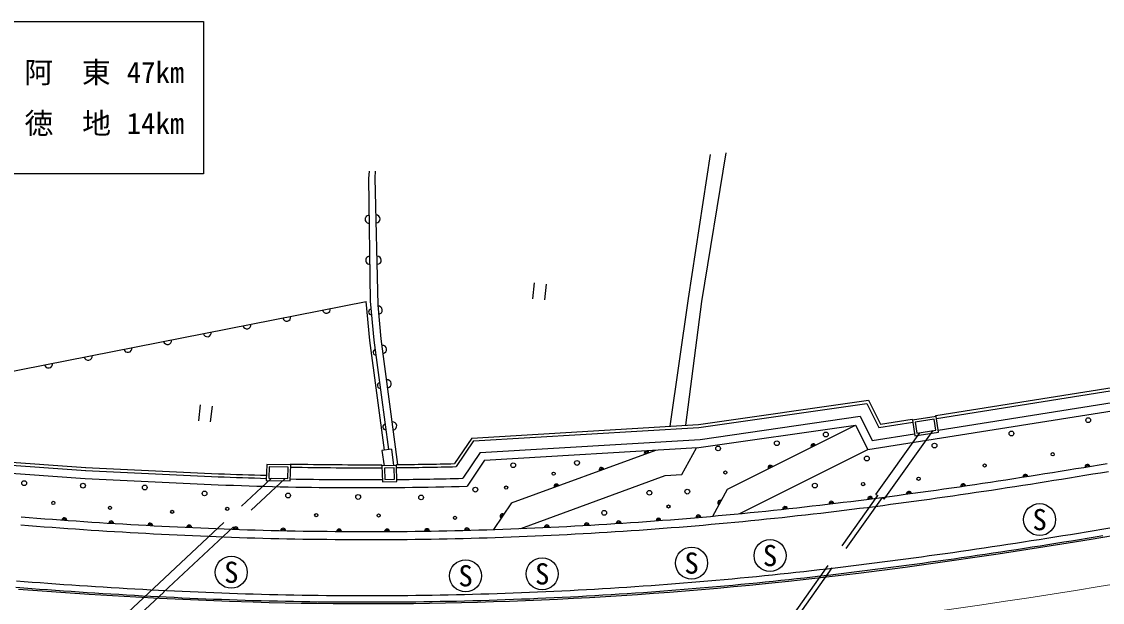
# Model space of a CAD drawing. Units: millimetres, scale not verified. Extents: x 40000 to 680000, y 20000 to 380000.
# Drawn here: x 295918 to 363450, y 272764 to 309024 of the extents above; entities that cross this region are included whole.
import ezdxf
from ezdxf.enums import TextEntityAlignment as Align

# ---------------------------------------------------------------- set-up
doc = ezdxf.new("R2010")
doc.units = ezdxf.units.MM
doc.header["$LTSCALE"] = 1000
doc.linetypes.add('CHAIN', pattern=[18.5, 12, -1.5, 3.5, -1.5])
doc.linetypes.add('DASHED', pattern=[7.5, 6, -1.5])
for name, color, linetype, lineweight in [('M-BGD', 7, 'Continuous', 25), ('M-BGD-EXST', 7, 'Continuous', 25), ('M-BMK', 2, 'CHAIN', 13), ('M-STR-STRC', 7, 'Continuous', 25)]:
    doc.layers.add(name, color=color, linetype=linetype, lineweight=lineweight)
doc.styles.add('ＭＳ ゴシック', font='')
doc.styles.get('ＭＳ ゴシック').set_extended_font_data('MS Gothic')

msp = doc.modelspace()

# ---------------------------------------------------------------- linework, layer by layer
at = {"layer": 'M-BGD'}
for p, q in [((337599, 291745), (338962, 300734)), ((339923, 300831), (338406, 291546)), ((336437, 283763), (337599, 291745)), ((280348, 284251), (317442, 291552)), ((338406, 291546), (337402, 283820)), ((353050, 284439), (365475, 286405)), ((353080, 284251), (365505, 286217)), ((338223, 283869), (348837, 285398)), ((338243, 283680), (348729, 285191)), ((348729, 285191), (349486, 283683)), ((348784, 282316), (365699, 284992)), ((348837, 285398), (349593, 283892)), ((353195, 283521), (365621, 285486)), ((338318, 282943), (348307, 284382)), ((348307, 284382), (349067, 282867)), ((353060, 284378), (353050, 284439)), ((324047, 283024), (338223, 283869)), ((324152, 282840), (338243, 283680)), ((338092, 282405), (348021, 283836)), ((340029, 279825), (348021, 283836)), ((348021, 283836), (348784, 282316)), ((349486, 283683), (351598, 284017)), ((349593, 283892), (351569, 284205)), ((351569, 284205), (351578, 284143)), ((324047, 283024), (322974, 281429)), ((349067, 282867), (351714, 283286)), ((319029, 282327), (318435, 282247)), ((319029, 282327), (319166, 281304)), ((324152, 282840), (323077, 281241)), ((324561, 282123), (338318, 282943)), ((324838, 281638), (338147, 282432)), ((337173, 280743), (338092, 282405)), ((340792, 278305), (348784, 282316)), ((288811, 281799), (299924, 280992)), ((288824, 281989), (299938, 281181)), ((318435, 282247), (318563, 281287)), ((324561, 282123), (323478, 280511)), ((324838, 281638), (323749, 280019)), ((326520, 278972), (335544, 282277)), ((288774, 281301), (299888, 280493)), ((299911, 280992), (308213, 280608)), ((299920, 281182), (308222, 280797)), ((312731, 281343), (312733, 281404)), ((318435, 281284), (318434, 281361)), ((319334, 281309), (319334, 281367)), ((299888, 280493), (308190, 280108)), ((327104, 277376), (336128, 280680)), ((336128, 280680), (337173, 280743)), ((339103, 278149), (340029, 279825)), ((326520, 278972), (325406, 277315))]:
    msp.add_line(p, q, dxfattribs=at)
at = {"layer": 'M-BGD', "linetype": 'DASHED'}
for p, q in [((349287, 279494), (352037, 283355)), ((349824, 279215), (352867, 283487)), ((304170, 273646), (311533, 280520)), ((304781, 273395), (312392, 280500)), ((334143, 257971), (349428, 279433)), ((334394, 257805), (349702, 279302)), ((349287, 279494), (349428, 279433)), ((349702, 279302), (349824, 279215)), ((304170, 273646), (292041, 262323)), ((304798, 273411), (292426, 261861))]:
    msp.add_line(p, q, dxfattribs=at)
at = {"layer": 'M-BGD'}
for points in [[(317628, 299687), (317602, 299239), (317705, 291567)], [(319431, 281368), (318381, 289217), (318190, 291316), (318015, 299272), (318040, 299687)], [(318600, 282269), (317685, 289110), (317456, 291544)], [(317705, 291567), (317934, 289138), (318848, 282302)], [(295861, 277597), (296351, 277559), (296841, 277522), (297330, 277486), (297819, 277450), (298308, 277415), (298798, 277380), (299287, 277346), (299775, 277313), (300264, 277281), (300753, 277249), (301241, 277218), (301729, 277188), (302218, 277159), (302706, 277130), (303193, 277102), (303681, 277075), (304169, 277049), (304656, 277024), (305144, 276999), (305631, 276976), (306118, 276953), (306605, 276931), (307092, 276910), (307579, 276890), (308065, 276871), (308552, 276852), (309038, 276835), (309524, 276818), (310010, 276803), (310496, 276788), (310496, 276788), (310997, 276774), (311497, 276761), (311997, 276749), (312498, 276739), (312998, 276729), (313499, 276720), (313999, 276712), (314500, 276705), (315000, 276700), (315501, 276695), (316001, 276691), (316502, 276689), (317002, 276687), (317503, 276687), (318003, 276687), (318504, 276689), (319004, 276691), (319505, 276695), (320005, 276699), (320506, 276705), (321006, 276712), (321507, 276719), (322007, 276728), (322508, 276738), (323008, 276749), (323509, 276760), (324009, 276773), (324509, 276787), (325010, 276802), (325510, 276818), (326010, 276835), (326510, 276853), (327011, 276872), (327511, 276892), (328011, 276913), (328511, 276935), (329011, 276958), (329511, 276982), (330011, 277008), (330511, 277034), (331010, 277061), (331510, 277089), (332010, 277119), (332509, 277149), (333009, 277181), (333508, 277213), (334008, 277246), (334507, 277281), (335006, 277316), (335506, 277353), (336005, 277390), (336504, 277429), (337003, 277469), (337502, 277509), (338000, 277551), (338499, 277594), (338998, 277637), (339496, 277682), (339995, 277728), (340493, 277775), (340991, 277822), (341490, 277871), (341988, 277921), (342471, 277971), (342955, 278021), (343439, 278072), (343922, 278125), (344406, 278178), (344890, 278232), (345374, 278287), (345858, 278343), (346342, 278400), (346827, 278458), (347311, 278516), (347795, 278576), (348280, 278636), (348764, 278697), (349249, 278759), (349733, 278822), (350218, 278886), (350703, 278950), (351188, 279015), (351673, 279081), (352158, 279148), (352643, 279215), (353128, 279283), (353613, 279352), (354099, 279422), (354584, 279492), (355070, 279563), (355555, 279635), (356041, 279707), (356527, 279780), (357012, 279853), (357498, 279927), (357984, 280002), (358470, 280077), (358956, 280153), (359443, 280230), (359929, 280307), (360415, 280385), (360902, 280463), (361388, 280541), (361875, 280621), (362362, 280700), (362849, 280781), (363336, 280861), (363823, 280942)], [(295900, 278096), (296389, 278058), (296878, 278021), (297367, 277984), (297855, 277949), (298344, 277913), (298832, 277879), (299321, 277845), (299809, 277812), (300297, 277780), (300785, 277748), (301272, 277717), (301760, 277687), (302247, 277658), (302734, 277629), (303222, 277602), (303708, 277575), (304195, 277549), (304682, 277523), (305169, 277499), (305655, 277475), (306141, 277452), (306627, 277431), (307113, 277409), (307599, 277389), (308085, 277370), (308570, 277352), (309056, 277334), (309541, 277318), (310026, 277303), (310511, 277288), (310511, 277288), (311010, 277274), (311509, 277261), (312009, 277249), (312508, 277239), (313007, 277229), (313507, 277220), (314006, 277212), (314506, 277205), (315005, 277200), (315505, 277195), (316004, 277191), (316504, 277189), (317003, 277187), (317503, 277187), (318002, 277187), (318502, 277189), (319001, 277191), (319501, 277195), (320000, 277199), (320500, 277205), (320999, 277212), (321499, 277219), (321998, 277228), (322498, 277238), (322997, 277248), (323496, 277260), (323996, 277273), (324495, 277287), (324994, 277302), (325493, 277318), (325993, 277335), (326492, 277353), (326991, 277371), (327490, 277392), (327989, 277413), (328488, 277435), (328987, 277458), (329486, 277482), (329985, 277507), (330484, 277533), (330983, 277560), (331481, 277589), (331980, 277618), (332479, 277648), (332977, 277679), (333476, 277712), (333974, 277745), (334472, 277780), (334970, 277815), (335469, 277851), (335967, 277889), (336465, 277927), (336963, 277967), (337461, 278008), (337958, 278049), (338456, 278092), (338954, 278135), (339451, 278180), (339949, 278226), (340446, 278272), (340943, 278320), (341440, 278369), (341937, 278419), (342420, 278468), (342902, 278518), (343385, 278569), (343868, 278622), (344351, 278675), (344834, 278729), (345317, 278784), (345800, 278840), (346284, 278897), (346767, 278954), (347250, 279013), (347734, 279072), (348218, 279132), (348701, 279193), (349185, 279255), (349669, 279318), (350153, 279381), (350637, 279446), (351121, 279511), (351605, 279577), (352089, 279643), (352574, 279710), (353058, 279778), (353543, 279847), (354027, 279917), (354512, 279987), (354997, 280058), (355482, 280129), (355967, 280201), (356452, 280274), (356937, 280348), (357423, 280422), (357908, 280496), (358393, 280572), (358879, 280647), (359365, 280724), (359850, 280801), (360336, 280878), (360822, 280956), (361308, 281035), (361795, 281114), (362281, 281194), (362767, 281274), (363254, 281355), (363740, 281436)], [(295590, 274108), (296084, 274070), (296578, 274032), (297072, 273995), (297566, 273959), (298060, 273924), (298554, 273889), (299048, 273855), (299541, 273821), (300035, 273788), (300529, 273756), (301023, 273725), (301516, 273695), (302010, 273665), (302504, 273636), (302997, 273608), (303491, 273581), (303984, 273554), (304478, 273529), (304971, 273504), (305464, 273480), (305958, 273457), (306451, 273434), (306944, 273413), (307437, 273393), (307930, 273373), (308423, 273355), (308916, 273337), (309409, 273320), (309902, 273304), (310395, 273290), (310903, 273276), (311410, 273262), (311918, 273250), (312425, 273239), (312933, 273229), (313441, 273220), (313948, 273213), (314456, 273206), (314964, 273200), (315471, 273195), (315979, 273191), (316487, 273189), (316995, 273187), (317502, 273187), (318010, 273187), (318518, 273189), (319026, 273191), (319533, 273195), (320041, 273199), (320549, 273205), (321057, 273212), (321564, 273220), (322072, 273229), (322580, 273238), (323087, 273249), (323595, 273261), (324102, 273274), (324610, 273289), (325117, 273304), (325625, 273320), (326132, 273337), (326640, 273355), (327147, 273375), (327655, 273395), (328162, 273416), (328669, 273439), (329176, 273462), (329683, 273487), (330191, 273512), (330698, 273539), (331205, 273567), (331712, 273595), (332218, 273625), (332725, 273656), (333232, 273688), (333739, 273721), (334245, 273754), (334752, 273789), (335258, 273825), (335765, 273862), (336271, 273901), (336777, 273940), (337283, 273980), (337789, 274021), (338295, 274063), (338801, 274107), (339307, 274151), (339813, 274196), (340318, 274243), (340824, 274290), (341329, 274339), (341835, 274388), (342340, 274439), (342830, 274489), (343321, 274540), (343811, 274592), (344302, 274645), (344792, 274699), (345283, 274754), (345773, 274810), (346263, 274867), (346754, 274924), (347244, 274983), (347735, 275042), (348225, 275102), (348715, 275163), (349205, 275225), (349696, 275288), (350186, 275351), (350676, 275416), (351166, 275481), (351657, 275547), (352147, 275613), (352637, 275681), (353127, 275749), (353617, 275818), (354108, 275887), (354598, 275957), (355088, 276028), (355578, 276100), (356068, 276172), (356558, 276245), (357048, 276319), (357538, 276393), (358028, 276468), (358518, 276543), (359009, 276619), (359499, 276696), (359989, 276773), (360479, 276850), (360969, 276929), (361459, 277007), (361949, 277087), (362439, 277166), (362929, 277247), (363419, 277327), (363909, 277409)]]:
    msp.add_lwpolyline(points, dxfattribs=at)
for points in [[(353060, 284378), (351578, 284143), (351734, 283160), (353215, 283394)], [(352935, 284206), (351750, 284019), (351859, 283327), (353045, 283515)], [(311209, 280377), (312709, 280343), (312731, 281343), (311232, 281377)], [(311363, 280523), (312562, 280497), (312578, 281196), (311378, 281223)], [(318463, 280284), (319362, 280309), (319334, 281309), (318435, 281284)], [(318608, 280438), (319208, 280455), (319188, 281155), (318589, 281138)]]:
    msp.add_lwpolyline(points, close=True, dxfattribs=at)
at = {"layer": 'M-BGD', "linetype": 'DASHED'}
msp.add_lwpolyline([(295559, 273709), (296053, 273671), (296548, 273633), (297042, 273596), (297537, 273560), (298031, 273525), (298526, 273490), (299020, 273456), (299515, 273422), (300009, 273389), (300503, 273357), (300998, 273326), (301492, 273295), (301986, 273266), (302481, 273237), (302975, 273209), (303469, 273181), (303963, 273155), (304457, 273129), (304951, 273104), (305445, 273080), (305939, 273057), (306433, 273035), (306927, 273013), (307421, 272993), (307915, 272973), (308409, 272955), (308902, 272937), (309396, 272920), (309890, 272905), (310372, 272890), (310372, 272890), (310880, 272876), (311389, 272863), (311898, 272851), (312406, 272840), (312915, 272830), (313424, 272821), (313932, 272813), (314441, 272806), (314950, 272800), (315459, 272795), (315967, 272792), (316476, 272789), (316985, 272787), (317494, 272787), (318002, 272787), (318511, 272789), (319020, 272791), (319529, 272795), (320037, 272799), (320546, 272805), (321055, 272812), (321563, 272820), (322072, 272829), (322581, 272838), (323089, 272849), (323598, 272861), (324107, 272874), (324615, 272888), (325124, 272904), (325632, 272920), (326141, 272937), (326649, 272955), (327157, 272975), (327666, 272995), (328174, 273016), (328682, 273039), (329191, 273062), (329699, 273087), (330207, 273113), (330715, 273139), (331223, 273167), (331731, 273196), (332239, 273226), (332747, 273256), (333254, 273288), (333762, 273321), (334270, 273355), (334777, 273390), (335285, 273426), (335792, 273463), (336299, 273502), (336807, 273541), (337314, 273581), (337821, 273622), (338328, 273665), (338835, 273708), (339342, 273752), (339848, 273798), (340355, 273844), (340861, 273892), (341368, 273941), (341874, 273990), (342380, 274041), (342871, 274091), (343363, 274142), (343854, 274195), (344345, 274248), (344836, 274302), (345328, 274357), (345819, 274413), (346310, 274469), (346801, 274527), (347292, 274586), (347783, 274645), (348274, 274705), (348765, 274766), (349256, 274828), (349747, 274891), (350238, 274955), (350729, 275019), (351219, 275084), (351710, 275150), (352201, 275217), (352692, 275285), (353183, 275353), (353673, 275422), (354164, 275491), (354655, 275562), (355145, 275633), (355636, 275704), (356127, 275777), (356617, 275850), (357108, 275923), (357598, 275997), (358089, 276072), (358579, 276148), (359070, 276224), (359561, 276300), (360051, 276378), (360542, 276455), (361032, 276534), (361523, 276612), (362013, 276692), (362504, 276772), (362994, 276852), (363485, 276933)], dxfattribs=at)
at = {"layer": 'M-BGD'}
for centre, radius in [((362566, 284143), 150), ((346171, 283243), 150), ((357767, 283310), 150), ((339438, 282375), 150), ((343110, 282700), 150), ((352959, 282555), 150), ((330621, 281470), 150), ((348733, 281747), 150), ((360345, 282015), 100), ((326638, 281327), 150), ((339891, 280874), 100), ((356093, 281310), 100), ((296077, 280204), 150), ((329160, 280801), 100), ((351964, 280480), 100), ((299751, 280052), 150), ((303612, 279938), 150), ((307350, 279566), 150), ((312570, 279435), 150), ((324270, 279803), 150), ((326194, 279930), 100), ((335144, 279608), 150), ((337513, 279679), 150), ((345482, 280058), 150), ((348500, 280148), 100), ((297897, 278976), 100), ((316949, 279347), 150), ((320880, 279315), 150), ((301445, 278665), 100), ((305324, 278416), 100), ((308768, 278602), 100), ((314327, 278208), 100), ((318227, 278188), 100), ((332324, 278353), 150), ((336338, 278748), 100), ((322999, 278042), 100)]:
    msp.add_circle(centre, radius, dxfattribs=at)
for centre, radius, start, end in [((317636, 296682), 250, 90.77307, 270.77307), ((318064, 296701), 250, 271.25887, 91.25887), ((317671, 294125), 250, 90.77307, 270.77307), ((318145, 294122), 250, 271.25887, 91.25887), ((314961, 291064), 250, 191.13531, 11.13531), ((317772, 290903), 175, 95.37648, 275.37648), ((318208, 291011), 250, 275.18197, 95.18197), ((312481, 290575), 250, 191.13531, 11.13531), ((310000, 290087), 250, 191.13531, 11.13531), ((305039, 289111), 250, 191.13531, 11.13531), ((307520, 289599), 250, 191.13531, 11.13531), ((302558, 288622), 250, 191.13531, 11.13531), ((318056, 288379), 175, 97.61863, 277.61863), ((318476, 288554), 250, 277.62299, 97.62299), ((297597, 287646), 250, 191.13531, 11.13531), ((300078, 288134), 250, 191.13531, 11.13531), ((318320, 286299), 175, 97.61863, 277.61863), ((318766, 286407), 250, 277.62299, 97.62299), ((318661, 283727), 175, 97.61863, 277.61863), ((319108, 283780), 250, 277.62299, 97.62299), ((345392, 282516), 150, 26.65023, 206.65023), ((345392, 282516), 75, 26.65023, 206.65023), ((334971, 282067), 150, 20.11209, 200.11209), ((334971, 282067), 75, 20.11209, 200.11209), ((317291, 510132), 228964, 268.85812, 270.28609), ((317291, 510132), 228774, 268.85812, 270.28609), ((317291, 510132), 228774, 270.51135, 271.42344), ((317291, 510132), 228964, 270.51135, 271.44802), ((332154, 281035), 150, 20.11209, 200.11209), ((332154, 281035), 75, 20.11209, 200.11209), ((342710, 281170), 150, 26.65023, 206.65023), ((342710, 281170), 75, 26.65023, 206.65023), ((362524, 281234), 150, 9.35437, 189.35437), ((362524, 281234), 75, 9.35437, 189.35437), ((317291, 510132), 229704, 267.73421, 268.4835), ((317291, 510132), 229514, 267.73421, 268.4835), ((317291, 510132), 229704, 268.85765, 270.29117), ((317291, 510132), 229704, 270.51571, 271.54342), ((358636, 280609), 150, 8.87882, 188.87882), ((358636, 280609), 75, 8.87882, 188.87882), ((317291, 510132), 230204, 267.73421, 271.6076), ((329337, 280004), 150, 20.11209, 200.11209), ((329337, 280004), 75, 20.11209, 200.11209), ((351363, 279544), 150, 7.74007, 187.74007), ((351363, 279544), 75, 7.74007, 187.74007), ((354755, 280022), 150, 8.31159, 188.31159), ((354755, 280022), 75, 8.31159, 188.31159), ((339566, 278987), 150, 61.0845, 241.0845), ((339566, 278987), 75, 61.0845, 241.0845), ((346525, 278925), 150, 6.80185, 186.80185), ((346525, 278925), 75, 6.80185, 186.80185), ((348943, 279224), 150, 7.28886, 187.28886), ((348943, 279224), 75, 7.28886, 187.28886), ((325963, 278144), 150, 56.08771, 236.08771), ((343627, 278596), 150, 6.17016, 186.17016), ((343627, 278596), 75, 6.17016, 186.17016), ((298588, 277896), 150, 355.96516, 175.96516), ((298588, 277896), 75, 355.96516, 175.96516), ((301516, 277702), 150, 356.46793, 176.46793), ((301516, 277702), 75, 356.46793, 176.46793), ((303952, 277562), 150, 356.9263, 176.9263), ((303952, 277562), 75, 356.9263, 176.9263), ((306384, 277441), 150, 357.42047, 177.42047), ((325963, 278144), 75, 56.08771, 236.08771), ((328738, 277446), 150, 2.65041, 182.65041), ((331232, 277575), 150, 3.2405, 183.2405), ((331232, 277575), 75, 3.2405, 183.2405), ((333226, 277696), 150, 3.71258, 183.71258), ((333226, 277696), 75, 3.71258, 183.71258), ((335718, 277870), 150, 4.30268, 184.30268), ((335718, 277870), 75, 4.30268, 184.30268), ((338207, 278070), 150, 4.89278, 184.89278), ((338207, 278070), 75, 4.89278, 184.89278), ((306384, 277441), 75, 357.42047, 177.42047), ((309298, 277326), 150, 358.06075, 178.06075), ((309298, 277326), 75, 358.06075, 178.06075), ((312258, 277244), 150, 358.75577, 178.75577), ((312258, 277244), 75, 358.75577, 178.75577), ((315755, 277193), 150, 359.5819, 179.5819), ((315755, 277193), 75, 359.5819, 179.5819), ((318752, 277190), 150, 0.29002, 180.29002), ((318752, 277190), 75, 0.29002, 180.29002), ((321249, 277215), 150, 0.88012, 180.88012), ((321249, 277215), 75, 0.88012, 180.88012), ((323746, 277267), 150, 1.47021, 181.47021), ((323746, 277267), 75, 1.47021, 181.47021), ((328738, 277446), 75, 2.65041, 182.65041)]:
    msp.add_arc(centre, radius, start, end, dxfattribs=at)
at = {"layer": 'M-BGD-EXST'}
for p, q in [((327950, 292718), (327844, 291724)), ((328695, 292639), (328590, 291645)), ((307069, 285101), (306964, 284106)), ((307815, 285022), (307710, 284027))]:
    msp.add_line(p, q, dxfattribs=at)
for centre in [(359530, 277931), (337782, 275217), (342684, 275686), (309021, 274643), (328448, 274543), (323660, 274423)]:
    msp.add_circle(centre, 1000, dxfattribs=at)
at = {"layer": 'M-BMK'}
msp.add_lwpolyline([(342692, 270957), (344166, 271110), (345638, 271272), (347110, 271442), (348581, 271620), (350051, 271805), (351520, 271997), (352988, 272196), (354455, 272401), (355921, 272613), (357387, 272830), (358851, 273053), (360315, 273281), (361778, 273514), (363241, 273751), (364702, 273992)], dxfattribs=at)
at = {"layer": 'M-STR-STRC'}
for p, q in [((292283, 309024), (307283, 309024)), ((307283, 309024), (307283, 299524)), ((307283, 299524), (292283, 299524))]:
    msp.add_line(p, q, dxfattribs=at)
for points in [[(342382, 273941), (343847, 274093), (345302, 274253), (346758, 274421), (348214, 274597), (349669, 274780), (351124, 274971), (352578, 275168), (354033, 275372), (355487, 275581), (356941, 275797), (358395, 276018), (359849, 276245), (361302, 276476), (362756, 276712), (364210, 276952)], [(295734, 273595), (297200, 273484), (298665, 273380), (300131, 273281), (301596, 273189), (303061, 273104), (304525, 273025), (305989, 272955), (307453, 272892), (308917, 272837), (310389, 272790)]]:
    msp.add_lwpolyline(points, dxfattribs=at)
msp.add_arc((317524, 519687), 247000, 268.3427, 275.77792, dxfattribs=at)

# ---------------------------------------------------------------- texts
at = {"layer": 'M-BGD-EXST', "style": 'ＭＳ ゴシック'}
for p in [(359530, 277931), (342684, 275686), (337782, 275217), (309021, 274643), (323660, 274423), (328448, 274543)]:
    msp.add_text('S', height=1320, dxfattribs=at).set_placement(p, align=Align.MIDDLE_CENTER)
at = {"layer": 'M-STR-STRC', "style": 'ＭＳ ゴシック'}
for s, p in [('阿\u3000東', (298783, 305858)), ('47km', (304283, 305858)), ('徳\u3000地', (298803, 302676)), ('14km', (304283, 302676))]:
    msp.add_text(s, height=1320, dxfattribs=at).set_placement(p, align=Align.MIDDLE_CENTER)

doc.saveas('drawing.dxf')
